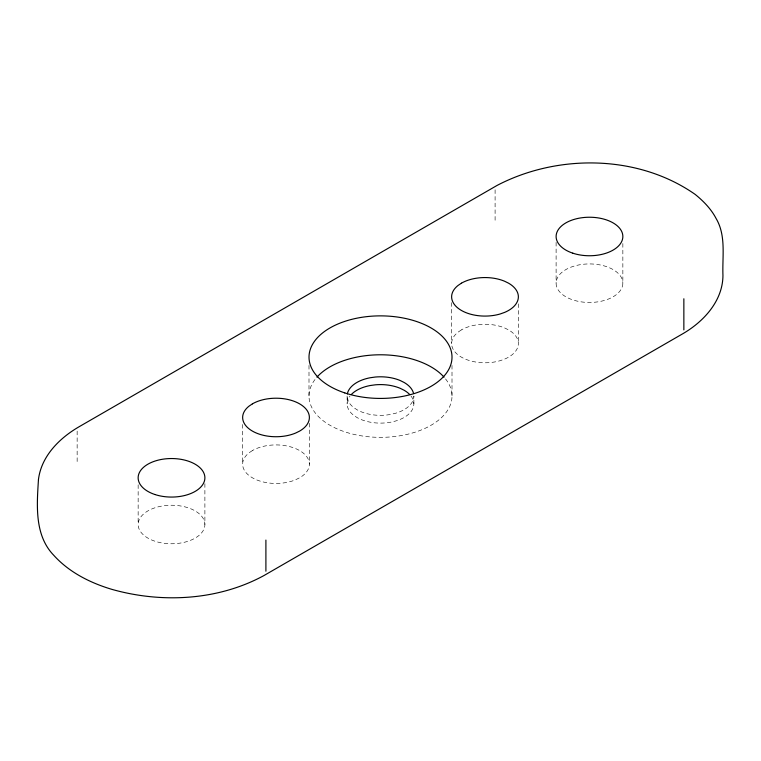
<?xml version="1.0" encoding="UTF-8"?>
<svg xmlns="http://www.w3.org/2000/svg" width="761" height="761" viewBox="0 0 761 761"><rect width="100%" height="100%" fill="white"/><g stroke="black" fill="none" stroke-linecap="round" stroke-linejoin="round"><path stroke-width="0.57" stroke-dasharray="3.81 2.85" d="M622.85 243.501L622.85 283.197A33.37 19.263 0 0 1 572.795 299.882A33.37 19.263 0 0 1 572.795 266.512A33.37 19.263 0 0 1 622.85 283.197M556.11 242.331L556.11 283.197M518.355 303.829L518.355 343.525M495.097 189.793L495.097 220.928M452.005 365.404L452.005 396.072M451.625 302.659L451.625 343.525M413.87 403.853L413.87 396.072A33.37 19.263 0 0 1 395.644 413.233L390.812 414.393A33.37 19.263 0 0 1 356.909 409.694L353.504 407.392A33.37 19.263 0 0 1 347.539 393.057M347.13 396.072L347.13 403.853M309.375 423.316L309.375 464.181M308.995 365.404L308.995 396.072M242.645 424.476L242.645 464.181M204.89 483.635L204.89 524.51A33.37 19.263 0 0 1 154.835 541.185A33.37 19.263 0 0 1 154.835 507.825A33.37 19.263 0 0 1 204.89 524.51M138.15 484.805L138.15 524.51M77.146 431.097L77.146 462.231M410.978 396.015A33.37 19.263 0 0 1 395.644 421.014L390.812 422.174A33.37 19.263 0 0 1 356.909 417.475L353.504 415.173A33.37 19.263 0 0 1 350.022 396.015M445.537 378.911A71.505 41.284 0 0 1 380.5 437.347A71.505 41.284 0 0 1 315.463 378.911M252.414 450.56L249.018 452.852A33.37 19.263 0 0 0 252.414 477.803A33.37 19.263 0 0 0 295.62 479.763L299.606 477.803A33.37 19.263 0 0 0 299.606 450.56A33.37 19.263 0 0 0 252.414 450.56M461.394 329.903L457.998 332.205A33.37 19.263 0 0 0 459.615 356.034A33.37 19.263 0 0 0 500.139 360.695L504.6 359.116A33.37 19.263 0 0 0 508.586 329.903L504.6 327.943A33.37 19.263 0 0 0 461.394 329.903"/><path stroke-width="1.14" d="M683.854 298.769L683.854 329.903M265.903 540.072L265.903 571.207M351.382 394.436A33.37 19.263 0 0 1 370.188 385.532L375.278 384.828A33.37 19.263 0 0 1 400.115 388.272L404.091 390.231A33.37 19.263 0 0 1 409.618 394.436M347.539 393.057A33.37 19.263 0 0 1 370.188 377.751L375.278 377.037A33.37 19.263 0 0 1 400.115 380.481L404.091 382.45A33.37 19.263 0 0 1 413.461 393.057M316.957 377.142A71.505 41.284 0 0 1 380.5 354.788A71.505 41.284 0 0 1 444.044 377.142M38.459 479.535C36.88 505.085 34.293 535.173 53.736 555.264C69.137 572.358 90.397 582.983 112.19 589.452C162.017 603.435 218.046 600.515 263.962 575.554L681.846 334.288C703.174 322.198 722.807 301.299 722.95 275.415C722.189 256.543 726.289 235.729 716.111 218.512C711.135 208.971 703.497 201.151 695.202 194.426C638.279 154.54 557.87 153.655 497.038 185.446L79.154 426.712C59.567 438.022 41.332 456.096 38.459 479.535M252.414 403.853L249.018 406.155A33.37 19.263 0 0 0 252.414 431.097A33.37 19.263 0 0 0 295.62 433.057L299.606 431.097A33.37 19.263 0 0 0 299.606 403.853A33.37 19.263 0 0 0 252.414 403.853M461.394 283.197L457.998 285.499A33.37 19.263 0 0 0 459.615 309.327A33.37 19.263 0 0 0 500.139 313.989L504.6 312.41A33.37 19.263 0 0 0 508.586 283.197L504.6 281.237A33.37 19.263 0 0 0 461.394 283.197M154.835 494.488A33.37 19.263 0 0 0 204.89 477.803A33.37 19.263 0 0 0 154.835 461.118A33.37 19.263 0 0 0 154.835 494.488M572.795 253.175A33.37 19.263 0 0 0 622.85 236.49A33.37 19.263 0 0 0 572.795 219.815A33.37 19.263 0 0 0 572.795 253.175M344.752 392.895A71.505 41.284 0 0 0 452.005 357.147A71.505 41.284 0 0 0 344.752 321.399A71.505 41.284 0 0 0 344.752 392.895"/></g></svg>
